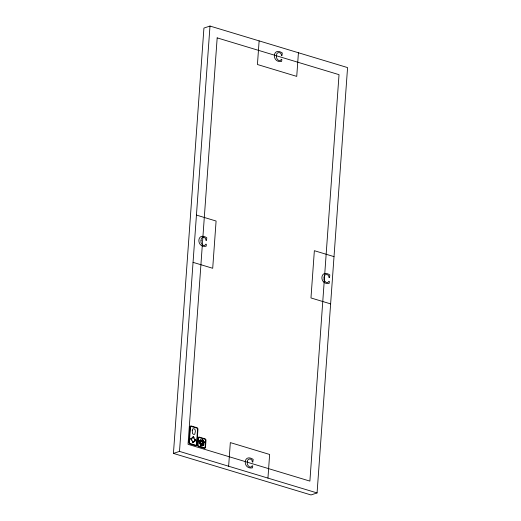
<?xml version="1.0" encoding="UTF-8"?>
<svg xmlns="http://www.w3.org/2000/svg" width="521" height="521" viewBox="0 0 521 521"><rect width="100%" height="100%" fill="white"/><g stroke="black" fill="none" stroke-linecap="round" stroke-linejoin="round"><path stroke-width="0.78" d="M202.975 440.72L202.519 439.763L201.282 439.991L201.686 441.476L202.91 441.15L202.975 440.72L201.725 441.378M173.434 453.413L203.926 28.069L209.989 26.05L347.566 67.587L317.074 492.931L311.011 494.95L173.434 453.413L179.504 451.394L317.074 492.931M179.504 451.394L209.989 26.05M228.634 466.223L230.328 442.596L269.637 454.462L267.944 478.096M259.126 40.885L257.433 64.513L296.736 76.385L298.429 52.751M199.4 442.029L199.667 440.577M203.704 444.934L203.887 443.762L202.695 443.28L202.461 444.804L203.177 445.416L203.6 445.058M202.532 444.784L202.754 443.384L203.809 443.814L203.581 445.24M203.105 440.766L202.884 442.153L202.467 441.984L203.366 443.104L204.493 442.785L203.053 440.219L202.695 442.16L203.379 443.013L204.232 442.765L204.115 441.671M201.067 440.851L200.8 441.613C198.859 443.397 198.748 440.447 200.364 440.252L200.22 439.737L201.145 440.831L200.904 442.238L200.761 441.71M200.806 445.24L201.627 445.794L202.825 445.514L201.829 443.951M191.624 438.057L190.64 438.871L191.468 440.225M192.431 437.38L193.415 436.565L194.17 437.985M190.771 438.91L191.682 438.154M192.49 437.477L193.402 436.722M191.91 438.389L191.148 439.021L191.793 440.082M192.607 437.816L193.369 437.184L194.014 438.239M191.975 438.487L191.279 439.06L191.865 440.024M192.666 437.914L193.363 437.334L193.942 438.298M193.721 441.372L193.03 441.945L192.444 440.981M194.418 440.792L195.108 440.219L194.528 439.255M193.779 441.469L193.017 442.101L192.373 441.04M194.476 440.89L195.238 440.258L194.6 439.203M192.985 442.557L193.897 441.801M194.711 441.131L195.622 440.375M193.955 441.899L192.972 442.713L192.216 441.294M194.769 441.228L195.753 440.414L194.926 439.053M199.764 440.499L200.364 440.017M203.366 445.305L202.773 445.084M202.246 439.835L202.734 440.024M196.443 215.088L216.091 221.028L212.705 268.282L193.05 262.35M334.013 256.632L314.358 250.692L310.972 297.953L330.627 303.886M203.183 440.486L204.03 441.521M202.89 440.134L202.988 440.512M201.047 240.507C199.797 243.281 204.421 247.957 205.854 244.134L206.394 244.297L206.127 246.264C195.935 248.055 196.788 231.213 206.811 237.778L206.459 240.507L205.906 240.337C206.362 236.456 200.377 236.3 201.047 240.507M247.403 462.12C246.153 464.895 250.783 469.571 252.21 465.748L252.75 465.911L252.49 467.878C242.298 469.668 243.144 452.827 253.173 459.392L252.815 462.12L252.262 461.951C252.718 458.07 246.739 457.913 247.403 462.12M276.54 55.682C275.29 58.456 279.914 63.139 281.347 59.309L281.887 59.472L281.62 61.445C271.428 63.23 272.281 46.389 282.304 52.96L281.946 55.682L281.399 55.519C281.854 51.638 275.87 51.475 276.54 55.682M324.075 277.654C322.825 280.428 327.455 285.104 328.881 281.281L329.422 281.444L329.161 283.411C318.969 285.202 319.816 268.361 329.845 274.925L329.487 277.654L328.933 277.485C329.389 273.603 323.411 273.447 324.075 277.654M217.172 37.877L188.042 444.315L309.891 481.104L339.028 74.666L217.172 37.877M190.093 426.888L188.986 442.368A1.302 1.003 71.6 0 0 189.924 443.918L195.727 445.67A1.302 1.003 71.6 0 0 196.847 444.739L197.954 429.258A1.302 1.003 71.6 0 0 197.016 427.708L191.214 425.957A1.302 1.003 71.6 0 0 190.093 426.888M190.484 427.005L189.377 442.485A0.808 0.619 71.6 0 0 189.957 443.443L195.759 445.195A0.808 0.619 71.6 0 0 196.45 444.621L197.563 429.141A0.808 0.619 71.6 0 0 196.977 428.184L191.181 426.432A0.808 0.619 71.6 0 0 190.484 427.005M192.256 430.196L192.496 433.602L193.571 434.403L194.769 434.286L195.395 431.147L194.984 429.467L193.968 428.724L192.887 428.835L192.256 430.196M198.13 438.005L197.628 444.98A1.302 1.003 71.6 0 0 198.573 446.53L204.375 448.281A1.302 1.003 71.6 0 0 205.495 447.35L205.99 440.375A1.302 1.003 71.6 0 0 205.053 438.825L199.25 437.073A1.302 1.003 71.6 0 0 198.13 438.005M198.527 438.122L198.026 445.097A0.808 0.619 71.6 0 0 198.605 446.054L204.408 447.806A0.808 0.619 71.6 0 0 205.098 447.233L205.6 440.258A0.808 0.619 71.6 0 0 205.02 439.301L199.217 437.549A0.808 0.619 71.6 0 0 198.527 438.122M199.315 442.563L200.246 444.276L201.041 443.273L200.051 442.068L199.315 442.563M199.38 442.603L200.24 444.159L200.95 443.267L200.038 442.16L199.38 442.603M200.898 444.087L200.696 445.507L200.976 445.155C201.829 446.816 204.193 445.247 201.764 444.166L202.044 443.814L200.898 444.087"/></g></svg>
